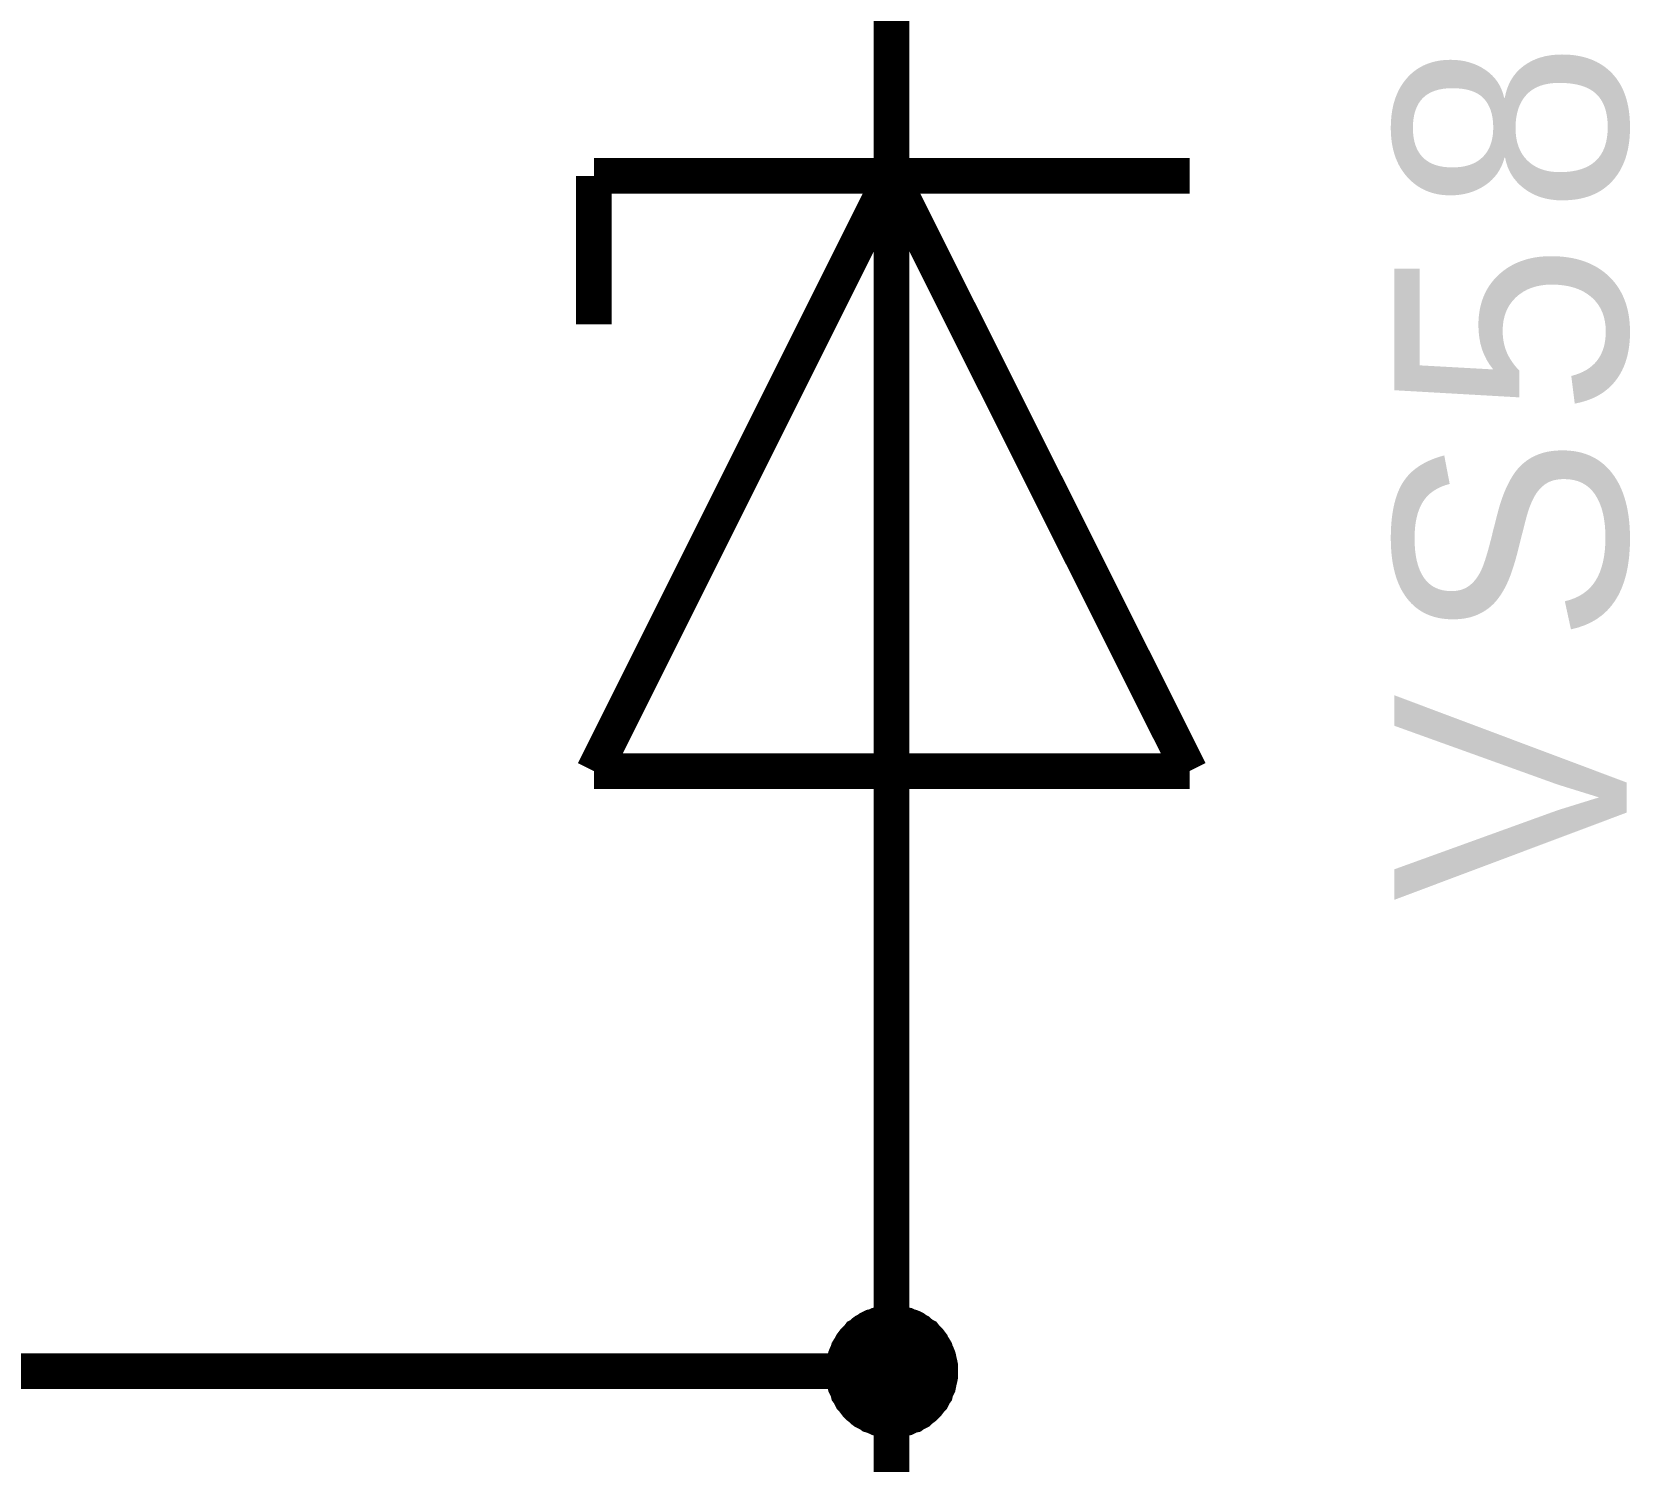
# Model space of a CAD drawing. Header units: millimetres. Extents: x 0 to 20.9, y 0 to 9.5.
# Drawn here: x 2.116 to 2.644, y 3.877 to 4.349 of the extents above; entities that cross this region are included whole.
import ezdxf

# ---------------------------------------------------------------- set-up
doc = ezdxf.new("R2010")
doc.units = ezdxf.units.MM
doc.header["$MEASUREMENT"] = 0
doc.layers.add('Sheet', color=255, linetype='Continuous')

msp = doc.modelspace()

# ---------------------------------------------------------------- linework, layer by layer
at = {"layer": 'Sheet'}
for points, const_width in [([(2.40005, 4.3014), (2.40005, 4.39997)], 0.0118), ([(2.49862, 4.3014), (2.30168, 4.3014)], 0.0118), ([(2.30168, 4.10466), (2.40005, 4.3014)], 0.0118), ([(2.30168, 4.3014), (2.30168, 4.25232)], 0.0118), ([(2.40005, 4.10466), (2.40005, 4.3014)], 0.0118), ([(2.40005, 4.3014), (2.49862, 4.10466)], 0.0118), ([(2.49862, 4.10466), (2.30168, 4.10466)], 0.0118), ([(2.40005, 4.10466), (2.40005, 4.0063)], 0.0118), ([(2.40005, 3.90626), (2.40005, 4.0063)], 0.0118), ([(2.38021, 3.90626), (2.38021, 3.90731), (2.38021, 3.90835), (2.38042, 3.90939), (2.38063, 3.91023), (2.38084, 3.91127), (2.38104, 3.91211), (2.38146, 3.91315), (2.38188, 3.91399), (2.38209, 3.91482), (2.38271, 3.91587), (2.38313, 3.91649), (2.38355, 3.91733), (2.38418, 3.91817), (2.3848, 3.919), (2.38543, 3.91963), (2.38606, 3.92025), (2.38668, 3.92109), (2.38752, 3.92151), (2.38814, 3.92213), (2.38898, 3.92276), (2.38982, 3.92318), (2.39065, 3.9238), (2.39149, 3.92422), (2.39232, 3.92464), (2.39337, 3.92485), (2.3942, 3.92527), (2.39504, 3.92547), (2.39608, 3.92568), (2.39713, 3.92589), (2.39796, 3.9261), (2.399, 3.9261), (2.40005, 3.9261)], 0.0039), ([(2.38021, 3.90626), (2.38021, 3.90731), (2.38021, 3.90835), (2.38042, 3.90939), (2.38063, 3.91023), (2.38084, 3.91127), (2.38104, 3.91211), (2.38146, 3.91315), (2.38188, 3.91399), (2.38209, 3.91482), (2.38271, 3.91587), (2.38313, 3.91649), (2.38355, 3.91733), (2.38418, 3.91817), (2.3848, 3.919), (2.38543, 3.91963), (2.38606, 3.92025), (2.38668, 3.92109), (2.38752, 3.92151), (2.38814, 3.92213), (2.38898, 3.92276), (2.38982, 3.92318), (2.39065, 3.9238), (2.39149, 3.92422), (2.39232, 3.92464), (2.39337, 3.92485), (2.3942, 3.92527), (2.39504, 3.92547), (2.39608, 3.92568), (2.39713, 3.92589), (2.39796, 3.9261), (2.399, 3.9261), (2.40005, 3.9261)], 0.0039), ([(2.38021, 3.90626), (2.38021, 3.90731), (2.38021, 3.90835), (2.38042, 3.90939), (2.38063, 3.91023), (2.38084, 3.91127), (2.38104, 3.91211), (2.38146, 3.91315), (2.38188, 3.91399), (2.38209, 3.91482), (2.38271, 3.91587), (2.38313, 3.91649), (2.38355, 3.91733), (2.38418, 3.91817), (2.3848, 3.919), (2.38543, 3.91963), (2.38606, 3.92025), (2.38668, 3.92109), (2.38752, 3.92151), (2.38814, 3.92213), (2.38898, 3.92276), (2.38982, 3.92318), (2.39065, 3.9238), (2.39149, 3.92422), (2.39232, 3.92464), (2.39337, 3.92485), (2.3942, 3.92527), (2.39504, 3.92547), (2.39608, 3.92568), (2.39713, 3.92589), (2.39796, 3.9261), (2.399, 3.9261), (2.40005, 3.9261)], 0.0039), ([(2.38021, 3.90626), (2.38021, 3.90731), (2.38021, 3.90835), (2.38042, 3.90939), (2.38063, 3.91023), (2.38084, 3.91127), (2.38104, 3.91211), (2.38146, 3.91315), (2.38188, 3.91399), (2.38209, 3.91482), (2.38271, 3.91587), (2.38313, 3.91649), (2.38355, 3.91733), (2.38418, 3.91817), (2.3848, 3.919), (2.38543, 3.91963), (2.38606, 3.92025), (2.38668, 3.92109), (2.38752, 3.92151), (2.38814, 3.92213), (2.38898, 3.92276), (2.38982, 3.92318), (2.39065, 3.9238), (2.39149, 3.92422), (2.39232, 3.92464), (2.39337, 3.92485), (2.3942, 3.92527), (2.39504, 3.92547), (2.39608, 3.92568), (2.39713, 3.92589), (2.39796, 3.9261), (2.399, 3.9261), (2.40005, 3.9261)], 0.0039), ([(2.38021, 3.90626), (2.38021, 3.90731), (2.38021, 3.90835), (2.38042, 3.90939), (2.38063, 3.91023), (2.38084, 3.91127), (2.38104, 3.91211), (2.38146, 3.91315), (2.38188, 3.91399), (2.38209, 3.91482), (2.38271, 3.91587), (2.38313, 3.91649), (2.38355, 3.91733), (2.38418, 3.91817), (2.3848, 3.919), (2.38543, 3.91963), (2.38606, 3.92025), (2.38668, 3.92109), (2.38752, 3.92151), (2.38814, 3.92213), (2.38898, 3.92276), (2.38982, 3.92318), (2.39065, 3.9238), (2.39149, 3.92422), (2.39232, 3.92464), (2.39337, 3.92485), (2.3942, 3.92527), (2.39504, 3.92547), (2.39608, 3.92568), (2.39713, 3.92589), (2.39796, 3.9261), (2.399, 3.9261), (2.40005, 3.9261)], 0.0039), ([(2.38021, 3.90626), (2.38021, 3.90731), (2.38021, 3.90835), (2.38042, 3.90939), (2.38063, 3.91023), (2.38084, 3.91127), (2.38104, 3.91211), (2.38146, 3.91315), (2.38188, 3.91399), (2.38209, 3.91482), (2.38271, 3.91587), (2.38313, 3.91649), (2.38355, 3.91733), (2.38418, 3.91817), (2.3848, 3.919), (2.38543, 3.91963), (2.38606, 3.92025), (2.38668, 3.92109), (2.38752, 3.92151), (2.38814, 3.92213), (2.38898, 3.92276), (2.38982, 3.92318), (2.39065, 3.9238), (2.39149, 3.92422), (2.39232, 3.92464), (2.39337, 3.92485), (2.3942, 3.92527), (2.39504, 3.92547), (2.39608, 3.92568), (2.39713, 3.92589), (2.39796, 3.9261), (2.399, 3.9261), (2.40005, 3.9261)], 0.0039), ([(2.38021, 3.90626), (2.38021, 3.90731), (2.38021, 3.90835), (2.38042, 3.90939), (2.38063, 3.91023), (2.38084, 3.91127), (2.38104, 3.91211), (2.38146, 3.91315), (2.38188, 3.91399), (2.38209, 3.91482), (2.38271, 3.91587), (2.38313, 3.91649), (2.38355, 3.91733), (2.38418, 3.91817), (2.3848, 3.919), (2.38543, 3.91963), (2.38606, 3.92025), (2.38668, 3.92109), (2.38752, 3.92151), (2.38814, 3.92213), (2.38898, 3.92276), (2.38982, 3.92318), (2.39065, 3.9238), (2.39149, 3.92422), (2.39232, 3.92464), (2.39337, 3.92485), (2.3942, 3.92527), (2.39504, 3.92547), (2.39608, 3.92568), (2.39713, 3.92589), (2.39796, 3.9261), (2.399, 3.9261), (2.40005, 3.9261)], 0.0039), ([(2.38021, 3.90626), (2.38021, 3.90731), (2.38021, 3.90835), (2.38042, 3.90939), (2.38063, 3.91023), (2.38084, 3.91127), (2.38104, 3.91211), (2.38146, 3.91315), (2.38188, 3.91399), (2.38209, 3.91482), (2.38271, 3.91587), (2.38313, 3.91649), (2.38355, 3.91733), (2.38418, 3.91817), (2.3848, 3.919), (2.38543, 3.91963), (2.38606, 3.92025), (2.38668, 3.92109), (2.38752, 3.92151), (2.38814, 3.92213), (2.38898, 3.92276), (2.38982, 3.92318), (2.39065, 3.9238), (2.39149, 3.92422), (2.39232, 3.92464), (2.39337, 3.92485), (2.3942, 3.92527), (2.39504, 3.92547), (2.39608, 3.92568), (2.39713, 3.92589), (2.39796, 3.9261), (2.399, 3.9261), (2.40005, 3.9261)], 0.0039), ([(2.40005, 3.9261), (2.40005, 3.9261)], 0.0039), ([(2.40005, 3.9261), (2.40109, 3.9261), (2.40214, 3.9261), (2.40318, 3.92589), (2.40402, 3.92568), (2.40506, 3.92547), (2.40611, 3.92527), (2.40694, 3.92485), (2.40778, 3.92464), (2.40882, 3.92422), (2.40966, 3.9238), (2.41049, 3.92318), (2.41133, 3.92276), (2.41195, 3.92213), (2.41279, 3.92151), (2.41362, 3.92109), (2.41425, 3.92025), (2.41488, 3.91963), (2.4155, 3.919), (2.41613, 3.91817), (2.41676, 3.91733), (2.41717, 3.91649), (2.41759, 3.91587), (2.41822, 3.91482), (2.41843, 3.91399), (2.41885, 3.91315), (2.41926, 3.91211), (2.41947, 3.91127), (2.41968, 3.91023), (2.41989, 3.90939), (2.4201, 3.90835), (2.4201, 3.90731), (2.4201, 3.90626)], 0.0039), ([(2.40005, 3.9261), (2.40005, 3.9261)], 0.0039), ([(2.40005, 3.9261), (2.40109, 3.9261), (2.40214, 3.9261), (2.40318, 3.92589), (2.40402, 3.92568), (2.40506, 3.92547), (2.40611, 3.92527), (2.40694, 3.92485), (2.40778, 3.92464), (2.40882, 3.92422), (2.40966, 3.9238), (2.41049, 3.92318), (2.41133, 3.92276), (2.41195, 3.92213), (2.41279, 3.92151), (2.41362, 3.92109), (2.41425, 3.92025), (2.41488, 3.91963), (2.4155, 3.919), (2.41613, 3.91817), (2.41676, 3.91733), (2.41717, 3.91649), (2.41759, 3.91587), (2.41822, 3.91482), (2.41843, 3.91399), (2.41885, 3.91315), (2.41926, 3.91211), (2.41947, 3.91127), (2.41968, 3.91023), (2.41989, 3.90939), (2.4201, 3.90835), (2.4201, 3.90731), (2.4201, 3.90626)], 0.0039), ([(2.40005, 3.9261), (2.40005, 3.9261)], 0.0039), ([(2.40005, 3.9261), (2.40109, 3.9261), (2.40214, 3.9261), (2.40318, 3.92589), (2.40402, 3.92568), (2.40506, 3.92547), (2.40611, 3.92527), (2.40694, 3.92485), (2.40778, 3.92464), (2.40882, 3.92422), (2.40966, 3.9238), (2.41049, 3.92318), (2.41133, 3.92276), (2.41195, 3.92213), (2.41279, 3.92151), (2.41362, 3.92109), (2.41425, 3.92025), (2.41488, 3.91963), (2.4155, 3.919), (2.41613, 3.91817), (2.41676, 3.91733), (2.41717, 3.91649), (2.41759, 3.91587), (2.41822, 3.91482), (2.41843, 3.91399), (2.41885, 3.91315), (2.41926, 3.91211), (2.41947, 3.91127), (2.41968, 3.91023), (2.41989, 3.90939), (2.4201, 3.90835), (2.4201, 3.90731), (2.4201, 3.90626)], 0.0039), ([(2.40005, 3.9261), (2.40005, 3.9261)], 0.0039), ([(2.40005, 3.9261), (2.40109, 3.9261), (2.40214, 3.9261), (2.40318, 3.92589), (2.40402, 3.92568), (2.40506, 3.92547), (2.40611, 3.92527), (2.40694, 3.92485), (2.40778, 3.92464), (2.40882, 3.92422), (2.40966, 3.9238), (2.41049, 3.92318), (2.41133, 3.92276), (2.41195, 3.92213), (2.41279, 3.92151), (2.41362, 3.92109), (2.41425, 3.92025), (2.41488, 3.91963), (2.4155, 3.919), (2.41613, 3.91817), (2.41676, 3.91733), (2.41717, 3.91649), (2.41759, 3.91587), (2.41822, 3.91482), (2.41843, 3.91399), (2.41885, 3.91315), (2.41926, 3.91211), (2.41947, 3.91127), (2.41968, 3.91023), (2.41989, 3.90939), (2.4201, 3.90835), (2.4201, 3.90731), (2.4201, 3.90626)], 0.0039), ([(2.40005, 3.9261), (2.40005, 3.9261)], 0.0039), ([(2.40005, 3.9261), (2.40109, 3.9261), (2.40214, 3.9261), (2.40318, 3.92589), (2.40402, 3.92568), (2.40506, 3.92547), (2.40611, 3.92527), (2.40694, 3.92485), (2.40778, 3.92464), (2.40882, 3.92422), (2.40966, 3.9238), (2.41049, 3.92318), (2.41133, 3.92276), (2.41195, 3.92213), (2.41279, 3.92151), (2.41362, 3.92109), (2.41425, 3.92025), (2.41488, 3.91963), (2.4155, 3.919), (2.41613, 3.91817), (2.41676, 3.91733), (2.41717, 3.91649), (2.41759, 3.91587), (2.41822, 3.91482), (2.41843, 3.91399), (2.41885, 3.91315), (2.41926, 3.91211), (2.41947, 3.91127), (2.41968, 3.91023), (2.41989, 3.90939), (2.4201, 3.90835), (2.4201, 3.90731), (2.4201, 3.90626)], 0.0039), ([(2.40005, 3.9261), (2.40005, 3.9261)], 0.0039), ([(2.40005, 3.9261), (2.40109, 3.9261), (2.40214, 3.9261), (2.40318, 3.92589), (2.40402, 3.92568), (2.40506, 3.92547), (2.40611, 3.92527), (2.40694, 3.92485), (2.40778, 3.92464), (2.40882, 3.92422), (2.40966, 3.9238), (2.41049, 3.92318), (2.41133, 3.92276), (2.41195, 3.92213), (2.41279, 3.92151), (2.41362, 3.92109), (2.41425, 3.92025), (2.41488, 3.91963), (2.4155, 3.919), (2.41613, 3.91817), (2.41676, 3.91733), (2.41717, 3.91649), (2.41759, 3.91587), (2.41822, 3.91482), (2.41843, 3.91399), (2.41885, 3.91315), (2.41926, 3.91211), (2.41947, 3.91127), (2.41968, 3.91023), (2.41989, 3.90939), (2.4201, 3.90835), (2.4201, 3.90731), (2.4201, 3.90626)], 0.0039), ([(2.40005, 3.9261), (2.40005, 3.9261)], 0.0039), ([(2.40005, 3.9261), (2.40109, 3.9261), (2.40214, 3.9261), (2.40318, 3.92589), (2.40402, 3.92568), (2.40506, 3.92547), (2.40611, 3.92527), (2.40694, 3.92485), (2.40778, 3.92464), (2.40882, 3.92422), (2.40966, 3.9238), (2.41049, 3.92318), (2.41133, 3.92276), (2.41195, 3.92213), (2.41279, 3.92151), (2.41362, 3.92109), (2.41425, 3.92025), (2.41488, 3.91963), (2.4155, 3.919), (2.41613, 3.91817), (2.41676, 3.91733), (2.41717, 3.91649), (2.41759, 3.91587), (2.41822, 3.91482), (2.41843, 3.91399), (2.41885, 3.91315), (2.41926, 3.91211), (2.41947, 3.91127), (2.41968, 3.91023), (2.41989, 3.90939), (2.4201, 3.90835), (2.4201, 3.90731), (2.4201, 3.90626)], 0.0039), ([(2.40005, 3.9261), (2.40005, 3.9261)], 0.0039), ([(2.40005, 3.9261), (2.40109, 3.9261), (2.40214, 3.9261), (2.40318, 3.92589), (2.40402, 3.92568), (2.40506, 3.92547), (2.40611, 3.92527), (2.40694, 3.92485), (2.40778, 3.92464), (2.40882, 3.92422), (2.40966, 3.9238), (2.41049, 3.92318), (2.41133, 3.92276), (2.41195, 3.92213), (2.41279, 3.92151), (2.41362, 3.92109), (2.41425, 3.92025), (2.41488, 3.91963), (2.4155, 3.919), (2.41613, 3.91817), (2.41676, 3.91733), (2.41717, 3.91649), (2.41759, 3.91587), (2.41822, 3.91482), (2.41843, 3.91399), (2.41885, 3.91315), (2.41926, 3.91211), (2.41947, 3.91127), (2.41968, 3.91023), (2.41989, 3.90939), (2.4201, 3.90835), (2.4201, 3.90731), (2.4201, 3.90626)], 0.0039), ([(2.40005, 3.79996), (2.40005, 3.90626), (2.00011, 3.90626), (2.00011, 3.79996)], 0.0118), ([(2.40005, 3.88621), (2.399, 3.88621), (2.39796, 3.88621), (2.39713, 3.88642), (2.39608, 3.88663), (2.39504, 3.88684), (2.3942, 3.88705), (2.39337, 3.88746), (2.39232, 3.88788), (2.39149, 3.88809), (2.39065, 3.88872), (2.38982, 3.88914), (2.38898, 3.88955), (2.38814, 3.89018), (2.38752, 3.89081), (2.38668, 3.89143), (2.38606, 3.89206), (2.38543, 3.89269), (2.3848, 3.89352), (2.38418, 3.89436), (2.38355, 3.89498), (2.38313, 3.89582), (2.38271, 3.89665), (2.38209, 3.89749), (2.38188, 3.89853), (2.38146, 3.89937), (2.38104, 3.9002), (2.38084, 3.90125), (2.38063, 3.90229), (2.38042, 3.90313), (2.38021, 3.90417), (2.38021, 3.90522), (2.38021, 3.90626)], 0.0039), ([(2.38021, 3.90626), (2.38021, 3.90626)], 0.0039), ([(2.40005, 3.88621), (2.399, 3.88621), (2.39796, 3.88621), (2.39713, 3.88642), (2.39608, 3.88663), (2.39504, 3.88684), (2.3942, 3.88705), (2.39337, 3.88746), (2.39232, 3.88788), (2.39149, 3.88809), (2.39065, 3.88872), (2.38982, 3.88914), (2.38898, 3.88955), (2.38814, 3.89018), (2.38752, 3.89081), (2.38668, 3.89143), (2.38606, 3.89206), (2.38543, 3.89269), (2.3848, 3.89352), (2.38418, 3.89436), (2.38355, 3.89498), (2.38313, 3.89582), (2.38271, 3.89665), (2.38209, 3.89749), (2.38188, 3.89853), (2.38146, 3.89937), (2.38104, 3.9002), (2.38084, 3.90125), (2.38063, 3.90229), (2.38042, 3.90313), (2.38021, 3.90417), (2.38021, 3.90522), (2.38021, 3.90626)], 0.0039), ([(2.38021, 3.90626), (2.38021, 3.90626)], 0.0039), ([(2.40005, 3.88621), (2.399, 3.88621), (2.39796, 3.88621), (2.39713, 3.88642), (2.39608, 3.88663), (2.39504, 3.88684), (2.3942, 3.88705), (2.39337, 3.88746), (2.39232, 3.88788), (2.39149, 3.88809), (2.39065, 3.88872), (2.38982, 3.88914), (2.38898, 3.88955), (2.38814, 3.89018), (2.38752, 3.89081), (2.38668, 3.89143), (2.38606, 3.89206), (2.38543, 3.89269), (2.3848, 3.89352), (2.38418, 3.89436), (2.38355, 3.89498), (2.38313, 3.89582), (2.38271, 3.89665), (2.38209, 3.89749), (2.38188, 3.89853), (2.38146, 3.89937), (2.38104, 3.9002), (2.38084, 3.90125), (2.38063, 3.90229), (2.38042, 3.90313), (2.38021, 3.90417), (2.38021, 3.90522), (2.38021, 3.90626)], 0.0039), ([(2.38021, 3.90626), (2.38021, 3.90626)], 0.0039), ([(2.40005, 3.88621), (2.399, 3.88621), (2.39796, 3.88621), (2.39713, 3.88642), (2.39608, 3.88663), (2.39504, 3.88684), (2.3942, 3.88705), (2.39337, 3.88746), (2.39232, 3.88788), (2.39149, 3.88809), (2.39065, 3.88872), (2.38982, 3.88914), (2.38898, 3.88955), (2.38814, 3.89018), (2.38752, 3.89081), (2.38668, 3.89143), (2.38606, 3.89206), (2.38543, 3.89269), (2.3848, 3.89352), (2.38418, 3.89436), (2.38355, 3.89498), (2.38313, 3.89582), (2.38271, 3.89665), (2.38209, 3.89749), (2.38188, 3.89853), (2.38146, 3.89937), (2.38104, 3.9002), (2.38084, 3.90125), (2.38063, 3.90229), (2.38042, 3.90313), (2.38021, 3.90417), (2.38021, 3.90522), (2.38021, 3.90626)], 0.0039), ([(2.38021, 3.90626), (2.38021, 3.90626)], 0.0039), ([(2.40005, 3.88621), (2.399, 3.88621), (2.39796, 3.88621), (2.39713, 3.88642), (2.39608, 3.88663), (2.39504, 3.88684), (2.3942, 3.88705), (2.39337, 3.88746), (2.39232, 3.88788), (2.39149, 3.88809), (2.39065, 3.88872), (2.38982, 3.88914), (2.38898, 3.88955), (2.38814, 3.89018), (2.38752, 3.89081), (2.38668, 3.89143), (2.38606, 3.89206), (2.38543, 3.89269), (2.3848, 3.89352), (2.38418, 3.89436), (2.38355, 3.89498), (2.38313, 3.89582), (2.38271, 3.89665), (2.38209, 3.89749), (2.38188, 3.89853), (2.38146, 3.89937), (2.38104, 3.9002), (2.38084, 3.90125), (2.38063, 3.90229), (2.38042, 3.90313), (2.38021, 3.90417), (2.38021, 3.90522), (2.38021, 3.90626)], 0.0039), ([(2.38021, 3.90626), (2.38021, 3.90626)], 0.0039), ([(2.40005, 3.88621), (2.399, 3.88621), (2.39796, 3.88621), (2.39713, 3.88642), (2.39608, 3.88663), (2.39504, 3.88684), (2.3942, 3.88705), (2.39337, 3.88746), (2.39232, 3.88788), (2.39149, 3.88809), (2.39065, 3.88872), (2.38982, 3.88914), (2.38898, 3.88955), (2.38814, 3.89018), (2.38752, 3.89081), (2.38668, 3.89143), (2.38606, 3.89206), (2.38543, 3.89269), (2.3848, 3.89352), (2.38418, 3.89436), (2.38355, 3.89498), (2.38313, 3.89582), (2.38271, 3.89665), (2.38209, 3.89749), (2.38188, 3.89853), (2.38146, 3.89937), (2.38104, 3.9002), (2.38084, 3.90125), (2.38063, 3.90229), (2.38042, 3.90313), (2.38021, 3.90417), (2.38021, 3.90522), (2.38021, 3.90626)], 0.0039), ([(2.38021, 3.90626), (2.38021, 3.90626)], 0.0039), ([(2.40005, 3.88621), (2.399, 3.88621), (2.39796, 3.88621), (2.39713, 3.88642), (2.39608, 3.88663), (2.39504, 3.88684), (2.3942, 3.88705), (2.39337, 3.88746), (2.39232, 3.88788), (2.39149, 3.88809), (2.39065, 3.88872), (2.38982, 3.88914), (2.38898, 3.88955), (2.38814, 3.89018), (2.38752, 3.89081), (2.38668, 3.89143), (2.38606, 3.89206), (2.38543, 3.89269), (2.3848, 3.89352), (2.38418, 3.89436), (2.38355, 3.89498), (2.38313, 3.89582), (2.38271, 3.89665), (2.38209, 3.89749), (2.38188, 3.89853), (2.38146, 3.89937), (2.38104, 3.9002), (2.38084, 3.90125), (2.38063, 3.90229), (2.38042, 3.90313), (2.38021, 3.90417), (2.38021, 3.90522), (2.38021, 3.90626)], 0.0039), ([(2.38021, 3.90626), (2.38021, 3.90626)], 0.0039), ([(2.40005, 3.88621), (2.399, 3.88621), (2.39796, 3.88621), (2.39713, 3.88642), (2.39608, 3.88663), (2.39504, 3.88684), (2.3942, 3.88705), (2.39337, 3.88746), (2.39232, 3.88788), (2.39149, 3.88809), (2.39065, 3.88872), (2.38982, 3.88914), (2.38898, 3.88955), (2.38814, 3.89018), (2.38752, 3.89081), (2.38668, 3.89143), (2.38606, 3.89206), (2.38543, 3.89269), (2.3848, 3.89352), (2.38418, 3.89436), (2.38355, 3.89498), (2.38313, 3.89582), (2.38271, 3.89665), (2.38209, 3.89749), (2.38188, 3.89853), (2.38146, 3.89937), (2.38104, 3.9002), (2.38084, 3.90125), (2.38063, 3.90229), (2.38042, 3.90313), (2.38021, 3.90417), (2.38021, 3.90522), (2.38021, 3.90626)], 0.0039), ([(2.38021, 3.90626), (2.38021, 3.90626)], 0.0039), ([(2.4201, 3.90626), (2.4201, 3.90522), (2.4201, 3.90417), (2.41989, 3.90313), (2.41968, 3.90229), (2.41947, 3.90125), (2.41926, 3.9002), (2.41885, 3.89937), (2.41843, 3.89853), (2.41822, 3.89749), (2.41759, 3.89665), (2.41717, 3.89582), (2.41676, 3.89498), (2.41613, 3.89436), (2.4155, 3.89352), (2.41488, 3.89269), (2.41425, 3.89206), (2.41362, 3.89143), (2.41279, 3.89081), (2.41195, 3.89018), (2.41133, 3.88955), (2.41049, 3.88914), (2.40966, 3.88872), (2.40882, 3.88809), (2.40778, 3.88788), (2.40694, 3.88746), (2.40611, 3.88705), (2.40506, 3.88684), (2.40402, 3.88663), (2.40318, 3.88642), (2.40214, 3.88621), (2.40109, 3.88621), (2.40005, 3.88621)], 0.0039), ([(2.4201, 3.90626), (2.4201, 3.90522), (2.4201, 3.90417), (2.41989, 3.90313), (2.41968, 3.90229), (2.41947, 3.90125), (2.41926, 3.9002), (2.41885, 3.89937), (2.41843, 3.89853), (2.41822, 3.89749), (2.41759, 3.89665), (2.41717, 3.89582), (2.41676, 3.89498), (2.41613, 3.89436), (2.4155, 3.89352), (2.41488, 3.89269), (2.41425, 3.89206), (2.41362, 3.89143), (2.41279, 3.89081), (2.41195, 3.89018), (2.41133, 3.88955), (2.41049, 3.88914), (2.40966, 3.88872), (2.40882, 3.88809), (2.40778, 3.88788), (2.40694, 3.88746), (2.40611, 3.88705), (2.40506, 3.88684), (2.40402, 3.88663), (2.40318, 3.88642), (2.40214, 3.88621), (2.40109, 3.88621), (2.40005, 3.88621)], 0.0039), ([(2.4201, 3.90626), (2.4201, 3.90522), (2.4201, 3.90417), (2.41989, 3.90313), (2.41968, 3.90229), (2.41947, 3.90125), (2.41926, 3.9002), (2.41885, 3.89937), (2.41843, 3.89853), (2.41822, 3.89749), (2.41759, 3.89665), (2.41717, 3.89582), (2.41676, 3.89498), (2.41613, 3.89436), (2.4155, 3.89352), (2.41488, 3.89269), (2.41425, 3.89206), (2.41362, 3.89143), (2.41279, 3.89081), (2.41195, 3.89018), (2.41133, 3.88955), (2.41049, 3.88914), (2.40966, 3.88872), (2.40882, 3.88809), (2.40778, 3.88788), (2.40694, 3.88746), (2.40611, 3.88705), (2.40506, 3.88684), (2.40402, 3.88663), (2.40318, 3.88642), (2.40214, 3.88621), (2.40109, 3.88621), (2.40005, 3.88621)], 0.0039), ([(2.4201, 3.90626), (2.4201, 3.90522), (2.4201, 3.90417), (2.41989, 3.90313), (2.41968, 3.90229), (2.41947, 3.90125), (2.41926, 3.9002), (2.41885, 3.89937), (2.41843, 3.89853), (2.41822, 3.89749), (2.41759, 3.89665), (2.41717, 3.89582), (2.41676, 3.89498), (2.41613, 3.89436), (2.4155, 3.89352), (2.41488, 3.89269), (2.41425, 3.89206), (2.41362, 3.89143), (2.41279, 3.89081), (2.41195, 3.89018), (2.41133, 3.88955), (2.41049, 3.88914), (2.40966, 3.88872), (2.40882, 3.88809), (2.40778, 3.88788), (2.40694, 3.88746), (2.40611, 3.88705), (2.40506, 3.88684), (2.40402, 3.88663), (2.40318, 3.88642), (2.40214, 3.88621), (2.40109, 3.88621), (2.40005, 3.88621)], 0.0039), ([(2.4201, 3.90626), (2.4201, 3.90522), (2.4201, 3.90417), (2.41989, 3.90313), (2.41968, 3.90229), (2.41947, 3.90125), (2.41926, 3.9002), (2.41885, 3.89937), (2.41843, 3.89853), (2.41822, 3.89749), (2.41759, 3.89665), (2.41717, 3.89582), (2.41676, 3.89498), (2.41613, 3.89436), (2.4155, 3.89352), (2.41488, 3.89269), (2.41425, 3.89206), (2.41362, 3.89143), (2.41279, 3.89081), (2.41195, 3.89018), (2.41133, 3.88955), (2.41049, 3.88914), (2.40966, 3.88872), (2.40882, 3.88809), (2.40778, 3.88788), (2.40694, 3.88746), (2.40611, 3.88705), (2.40506, 3.88684), (2.40402, 3.88663), (2.40318, 3.88642), (2.40214, 3.88621), (2.40109, 3.88621), (2.40005, 3.88621)], 0.0039), ([(2.4201, 3.90626), (2.4201, 3.90522), (2.4201, 3.90417), (2.41989, 3.90313), (2.41968, 3.90229), (2.41947, 3.90125), (2.41926, 3.9002), (2.41885, 3.89937), (2.41843, 3.89853), (2.41822, 3.89749), (2.41759, 3.89665), (2.41717, 3.89582), (2.41676, 3.89498), (2.41613, 3.89436), (2.4155, 3.89352), (2.41488, 3.89269), (2.41425, 3.89206), (2.41362, 3.89143), (2.41279, 3.89081), (2.41195, 3.89018), (2.41133, 3.88955), (2.41049, 3.88914), (2.40966, 3.88872), (2.40882, 3.88809), (2.40778, 3.88788), (2.40694, 3.88746), (2.40611, 3.88705), (2.40506, 3.88684), (2.40402, 3.88663), (2.40318, 3.88642), (2.40214, 3.88621), (2.40109, 3.88621), (2.40005, 3.88621)], 0.0039), ([(2.4201, 3.90626), (2.4201, 3.90522), (2.4201, 3.90417), (2.41989, 3.90313), (2.41968, 3.90229), (2.41947, 3.90125), (2.41926, 3.9002), (2.41885, 3.89937), (2.41843, 3.89853), (2.41822, 3.89749), (2.41759, 3.89665), (2.41717, 3.89582), (2.41676, 3.89498), (2.41613, 3.89436), (2.4155, 3.89352), (2.41488, 3.89269), (2.41425, 3.89206), (2.41362, 3.89143), (2.41279, 3.89081), (2.41195, 3.89018), (2.41133, 3.88955), (2.41049, 3.88914), (2.40966, 3.88872), (2.40882, 3.88809), (2.40778, 3.88788), (2.40694, 3.88746), (2.40611, 3.88705), (2.40506, 3.88684), (2.40402, 3.88663), (2.40318, 3.88642), (2.40214, 3.88621), (2.40109, 3.88621), (2.40005, 3.88621)], 0.0039), ([(2.4201, 3.90626), (2.4201, 3.90522), (2.4201, 3.90417), (2.41989, 3.90313), (2.41968, 3.90229), (2.41947, 3.90125), (2.41926, 3.9002), (2.41885, 3.89937), (2.41843, 3.89853), (2.41822, 3.89749), (2.41759, 3.89665), (2.41717, 3.89582), (2.41676, 3.89498), (2.41613, 3.89436), (2.4155, 3.89352), (2.41488, 3.89269), (2.41425, 3.89206), (2.41362, 3.89143), (2.41279, 3.89081), (2.41195, 3.89018), (2.41133, 3.88955), (2.41049, 3.88914), (2.40966, 3.88872), (2.40882, 3.88809), (2.40778, 3.88788), (2.40694, 3.88746), (2.40611, 3.88705), (2.40506, 3.88684), (2.40402, 3.88663), (2.40318, 3.88642), (2.40214, 3.88621), (2.40109, 3.88621), (2.40005, 3.88621)], 0.0039), ([(2.4201, 3.90626), (2.4201, 3.90626), (2.4201, 3.90626), (2.4201, 3.90626), (2.4201, 3.90626), (2.4201, 3.90626), (2.4201, 3.90626), (2.4201, 3.90626), (2.4201, 3.90626), (2.4201, 3.90626), (2.4201, 3.90626), (2.4201, 3.90626), (2.4201, 3.90626), (2.4201, 3.90626), (2.4201, 3.90626), (2.4201, 3.90626), (2.4201, 3.90626), (2.4201, 3.90626), (2.4201, 3.90626), (2.4201, 3.90626), (2.4201, 3.90626), (2.4201, 3.90626), (2.4201, 3.90626), (2.4201, 3.90626), (2.4201, 3.90626), (2.4201, 3.90626), (2.4201, 3.90626), (2.4201, 3.90626), (2.4201, 3.90626), (2.4201, 3.90626), (2.4201, 3.90626), (2.4201, 3.90626), (2.4201, 3.90626)], 0.0039), ([(2.4201, 3.90626), (2.4201, 3.90626)], 0.0039), ([(2.4201, 3.90626), (2.4201, 3.90626), (2.4201, 3.90626), (2.4201, 3.90626), (2.4201, 3.90626), (2.4201, 3.90626), (2.4201, 3.90626), (2.4201, 3.90626), (2.4201, 3.90626), (2.4201, 3.90626), (2.4201, 3.90626), (2.4201, 3.90626), (2.4201, 3.90626), (2.4201, 3.90626), (2.4201, 3.90626), (2.4201, 3.90626), (2.4201, 3.90626), (2.4201, 3.90626), (2.4201, 3.90626), (2.4201, 3.90626), (2.4201, 3.90626), (2.4201, 3.90626), (2.4201, 3.90626), (2.4201, 3.90626), (2.4201, 3.90626), (2.4201, 3.90626), (2.4201, 3.90626), (2.4201, 3.90626), (2.4201, 3.90626), (2.4201, 3.90626), (2.4201, 3.90626), (2.4201, 3.90626), (2.4201, 3.90626)], 0.0039), ([(2.4201, 3.90626), (2.4201, 3.90626)], 0.0039), ([(2.4201, 3.90626), (2.4201, 3.90626), (2.4201, 3.90626), (2.4201, 3.90626), (2.4201, 3.90626), (2.4201, 3.90626), (2.4201, 3.90626), (2.4201, 3.90626), (2.4201, 3.90626), (2.4201, 3.90626), (2.4201, 3.90626), (2.4201, 3.90626), (2.4201, 3.90626), (2.4201, 3.90626), (2.4201, 3.90626), (2.4201, 3.90626), (2.4201, 3.90626), (2.4201, 3.90626), (2.4201, 3.90626), (2.4201, 3.90626), (2.4201, 3.90626), (2.4201, 3.90626), (2.4201, 3.90626), (2.4201, 3.90626), (2.4201, 3.90626), (2.4201, 3.90626), (2.4201, 3.90626), (2.4201, 3.90626), (2.4201, 3.90626), (2.4201, 3.90626), (2.4201, 3.90626), (2.4201, 3.90626), (2.4201, 3.90626)], 0.0039), ([(2.4201, 3.90626), (2.4201, 3.90626)], 0.0039), ([(2.4201, 3.90626), (2.4201, 3.90626), (2.4201, 3.90626), (2.4201, 3.90626), (2.4201, 3.90626), (2.4201, 3.90626), (2.4201, 3.90626), (2.4201, 3.90626), (2.4201, 3.90626), (2.4201, 3.90626), (2.4201, 3.90626), (2.4201, 3.90626), (2.4201, 3.90626), (2.4201, 3.90626), (2.4201, 3.90626), (2.4201, 3.90626), (2.4201, 3.90626), (2.4201, 3.90626), (2.4201, 3.90626), (2.4201, 3.90626), (2.4201, 3.90626), (2.4201, 3.90626), (2.4201, 3.90626), (2.4201, 3.90626), (2.4201, 3.90626), (2.4201, 3.90626), (2.4201, 3.90626), (2.4201, 3.90626), (2.4201, 3.90626), (2.4201, 3.90626), (2.4201, 3.90626), (2.4201, 3.90626), (2.4201, 3.90626)], 0.0039), ([(2.4201, 3.90626), (2.4201, 3.90626)], 0.0039), ([(2.4201, 3.90626), (2.4201, 3.90626), (2.4201, 3.90626), (2.4201, 3.90626), (2.4201, 3.90626), (2.4201, 3.90626), (2.4201, 3.90626), (2.4201, 3.90626), (2.4201, 3.90626), (2.4201, 3.90626), (2.4201, 3.90626), (2.4201, 3.90626), (2.4201, 3.90626), (2.4201, 3.90626), (2.4201, 3.90626), (2.4201, 3.90626), (2.4201, 3.90626), (2.4201, 3.90626), (2.4201, 3.90626), (2.4201, 3.90626), (2.4201, 3.90626), (2.4201, 3.90626), (2.4201, 3.90626), (2.4201, 3.90626), (2.4201, 3.90626), (2.4201, 3.90626), (2.4201, 3.90626), (2.4201, 3.90626), (2.4201, 3.90626), (2.4201, 3.90626), (2.4201, 3.90626), (2.4201, 3.90626), (2.4201, 3.90626)], 0.0039), ([(2.4201, 3.90626), (2.4201, 3.90626)], 0.0039), ([(2.4201, 3.90626), (2.4201, 3.90626), (2.4201, 3.90626), (2.4201, 3.90626), (2.4201, 3.90626), (2.4201, 3.90626), (2.4201, 3.90626), (2.4201, 3.90626), (2.4201, 3.90626), (2.4201, 3.90626), (2.4201, 3.90626), (2.4201, 3.90626), (2.4201, 3.90626), (2.4201, 3.90626), (2.4201, 3.90626), (2.4201, 3.90626), (2.4201, 3.90626), (2.4201, 3.90626), (2.4201, 3.90626), (2.4201, 3.90626), (2.4201, 3.90626), (2.4201, 3.90626), (2.4201, 3.90626), (2.4201, 3.90626), (2.4201, 3.90626), (2.4201, 3.90626), (2.4201, 3.90626), (2.4201, 3.90626), (2.4201, 3.90626), (2.4201, 3.90626), (2.4201, 3.90626), (2.4201, 3.90626), (2.4201, 3.90626)], 0.0039), ([(2.4201, 3.90626), (2.4201, 3.90626)], 0.0039), ([(2.4201, 3.90626), (2.4201, 3.90626), (2.4201, 3.90626), (2.4201, 3.90626), (2.4201, 3.90626), (2.4201, 3.90626), (2.4201, 3.90626), (2.4201, 3.90626), (2.4201, 3.90626), (2.4201, 3.90626), (2.4201, 3.90626), (2.4201, 3.90626), (2.4201, 3.90626), (2.4201, 3.90626), (2.4201, 3.90626), (2.4201, 3.90626), (2.4201, 3.90626), (2.4201, 3.90626), (2.4201, 3.90626), (2.4201, 3.90626), (2.4201, 3.90626), (2.4201, 3.90626), (2.4201, 3.90626), (2.4201, 3.90626), (2.4201, 3.90626), (2.4201, 3.90626), (2.4201, 3.90626), (2.4201, 3.90626), (2.4201, 3.90626), (2.4201, 3.90626), (2.4201, 3.90626), (2.4201, 3.90626), (2.4201, 3.90626)], 0.0039), ([(2.4201, 3.90626), (2.4201, 3.90626)], 0.0039), ([(2.4201, 3.90626), (2.4201, 3.90626), (2.4201, 3.90626), (2.4201, 3.90626), (2.4201, 3.90626), (2.4201, 3.90626), (2.4201, 3.90626), (2.4201, 3.90626), (2.4201, 3.90626), (2.4201, 3.90626), (2.4201, 3.90626), (2.4201, 3.90626), (2.4201, 3.90626), (2.4201, 3.90626), (2.4201, 3.90626), (2.4201, 3.90626), (2.4201, 3.90626), (2.4201, 3.90626), (2.4201, 3.90626), (2.4201, 3.90626), (2.4201, 3.90626), (2.4201, 3.90626), (2.4201, 3.90626), (2.4201, 3.90626), (2.4201, 3.90626), (2.4201, 3.90626), (2.4201, 3.90626), (2.4201, 3.90626), (2.4201, 3.90626), (2.4201, 3.90626), (2.4201, 3.90626), (2.4201, 3.90626), (2.4201, 3.90626)], 0.0039), ([(2.4201, 3.90626), (2.4201, 3.90626)], 0.0039)]:
    msp.add_lwpolyline(points, dxfattribs=dict(at, const_width=const_width))
at = {"layer": 'Sheet', "const_width": 0.02}
msp.add_lwpolyline([(2.39, 3.9063, 1), (2.41, 3.9063, 1)], format="xyb", close=True, dxfattribs=at)

# ---------------------------------------------------------------- texts
at = {"layer": 'Sheet'}
for s, p in [('8', (2.64314, 4.28887)), ('5', (2.64314, 4.22204)), ('S', (2.64314, 4.14685)), ('V', (2.64314, 4.06164))]:
    msp.add_text(s, height=0.07686, rotation=90, dxfattribs=at).set_placement(p)

doc.saveas('drawing.dxf')
